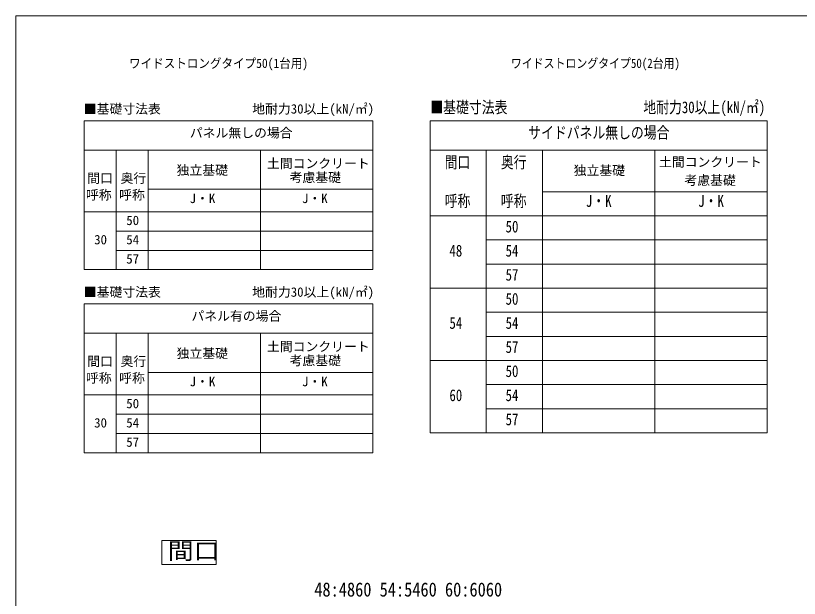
# Model space of a CAD drawing. Units: millimetres, scale not verified. Extents: x -11243 to 11243, y -7760 to 7760.
# Drawn here: x -11243 to -1477, y 506 to 7760 of the extents above; entities that cross this region are included whole.
import ezdxf
from ezdxf.enums import TextEntityAlignment as Align

# ---------------------------------------------------------------- set-up
doc = ezdxf.new("R2010")
doc.units = ezdxf.units.MM
doc.header["$LTSCALE"] = 40
for name, color, linetype, lineweight in [('0-6_OTH_LINE', 7, 'Continuous', 9), ('0-E_DET2', 7, 'Continuous', 18), ('F-0_240', 7, 'Continuous', 9)]:
    doc.layers.add(name, color=color, linetype=linetype, lineweight=lineweight)
doc.styles.add('ＭＳ ゴシック', font='')
doc.styles.get('ＭＳ ゴシック').set_extended_font_data('MS Gothic')

msp = doc.modelspace()

# ---------------------------------------------------------------- linework, layer by layer
at = {"layer": '0-6_OTH_LINE', "color": 3}
msp.add_lwpolyline([(-9420.28, 1226.28), (-8743.87, 1226.28), (-8743.87, 926.77), (-9420.28, 926.77)], close=True, dxfattribs=at)
at = {"layer": '0-E_DET2'}
for p, q in [((-10390.63, 6452.18), (-6790.63, 6452.18)), ((-10390.63, 6452.18), (-10390.63, 4597.95)), ((-6078.05, 6452.18), (-1878.05, 6452.18)), ((-6078.05, 6452.18), (-6078.05, 5267.23)), ((-1878.05, 6452.18), (-1878.05, 5267.23)), ((-10390.63, 6087.31), (-6790.63, 6087.31)), ((-9590.63, 6087.31), (-9590.63, 4597.95)), ((-6078.05, 6086.47), (-1878.05, 6086.47)), ((-5378.05, 6086.47), (-5378.05, 5267.23)), ((-4678.05, 6086.47), (-4678.05, 5267.23)), ((-3278.05, 6086.47), (-3278.05, 5267.23)), ((-9590.63, 5598.28), (-6790.63, 5598.28)), ((-4678.05, 5567.23), (-1878.05, 5567.23)), ((-10390.63, 5317.95), (-6790.63, 5317.95)), ((-6078.05, 5267.23), (-1878.05, 5267.23)), ((-5378.05, 5267.23), (-5378.05, 2567.23)), ((-4678.05, 5267.23), (-4678.05, 2567.23)), ((-3278.05, 5267.23), (-3278.05, 2567.23)), ((-3278.05, 5267.23), (-3278.05, 2567.23)), ((-1878.05, 5267.23), (-1878.05, 2567.23)), ((-9990.63, 5077.95), (-6790.63, 5077.95)), ((-5378.05, 4967.23), (-1878.05, 4967.23)), ((-9990.63, 4837.95), (-6790.63, 4837.95)), ((-10390.63, 4597.95), (-6790.63, 4597.95)), ((-5378.05, 4667.23), (-1878.05, 4667.23)), ((-6078.05, 4367.23), (-1878.05, 4367.23)), ((-10390.63, 4171.74), (-6790.63, 4171.74)), ((-10390.63, 4171.74), (-10390.63, 2317.51)), ((-5378.05, 4067.23), (-1878.05, 4067.23)), ((-10390.63, 3806.87), (-6790.63, 3806.87)), ((-9590.63, 3806.87), (-9590.63, 2317.51)), ((-5378.05, 3767.23), (-1878.05, 3767.23)), ((-6078.05, 3467.23), (-1878.05, 3467.23)), ((-9590.63, 3317.85), (-6790.63, 3317.85)), ((-5378.05, 3167.23), (-1878.05, 3167.23)), ((-10390.63, 3037.51), (-6790.63, 3037.51)), ((-5378.05, 2867.23), (-1878.05, 2867.23)), ((-9990.63, 2797.51), (-6790.63, 2797.51)), ((-9990.63, 2557.51), (-6790.63, 2557.51)), ((-10390.63, 2317.51), (-6790.63, 2317.51))]:
    msp.add_line(p, q, dxfattribs=at)
at = {"layer": '0-E_DET2', "lineweight": 9}
for p, q in [((-6790.63, 6452.18), (-6790.63, 4597.95)), ((-9990.63, 6087.31), (-9990.63, 4597.95)), ((-9590.63, 6087.31), (-9590.63, 4597.95)), ((-8190.63, 6087.31), (-8190.63, 4597.95)), ((-6790.63, 4171.74), (-6790.63, 2317.51)), ((-9990.63, 3806.87), (-9990.63, 2317.51)), ((-9590.63, 3806.87), (-9590.63, 2317.51)), ((-8190.63, 3806.87), (-8190.63, 2317.51))]:
    msp.add_line(p, q, dxfattribs=at)
at = {"layer": '0-E_DET2'}
msp.add_lwpolyline([(-6078.05, 5267.23), (-6078.05, 2567.23), (-1878.05, 2567.23)], dxfattribs=at)
at = {"layer": 'F-0_240', "color": 5}
for q in [(-11242.74, -7760), (10677.26, 7760)]:
    msp.add_line((-11242.74, 7760), q, dxfattribs=at)

# ---------------------------------------------------------------- texts
at = {"layer": '0-6_OTH_LINE', "color": 2, "style": 'ＭＳ ゴシック', "width": 1.15}
msp.add_text('間口', height=205.3, dxfattribs=at).set_placement((-9346.79, 930.89), align=Align.BOTTOM_LEFT)
at = {"layer": '0-E_DET2', "style": 'ＭＳ ゴシック'}
for s, p in [('■基礎寸法表', (-10393.75, 6506.02)), ('地耐力30以上(kN/㎡)', (-8294.74, 6506.02)), ('パネル無しの場合', (-9072.13, 6208.02)), ('土間コンクリート', (-8111.46, 5826.75)), ('土間コンクリート', (-3226.03, 5844.45)), ('独立基礎', (-9237.09, 5743.18)), ('独立基礎', (-4289.22, 5740.04)), ('間口', (-10349.67, 5643.4)), ('奥行', (-9935.93, 5643.4)), ('考慮基礎', (-7828.98, 5653.28)), ('考慮基礎', (-2908.65, 5618.14)), ('呼称', (-10366.49, 5435.7)), ('呼称', (-9952.75, 5435.7)), ('J・K', (-9074.85, 5391.55)), ('J・K', (-7674.85, 5391.55)), ('50', (-9864.36, 5117.95)), ('30', (-10264.36, 4877.95)), ('54', (-9864.36, 4877.95)), ('57', (-9864.36, 4637.95)), ('■基礎寸法表', (-10393.75, 4225.58)), ('地耐力30以上(kN/㎡)', (-8294.74, 4225.58)), ('パネル有の場合', (-9052.13, 3927.59)), ('土間コンクリート', (-8111.46, 3546.32)), ('独立基礎', (-9237.09, 3462.75)), ('間口', (-10349.67, 3362.97)), ('奥行', (-9935.93, 3362.97)), ('考慮基礎', (-7828.98, 3372.84)), ('呼称', (-10366.49, 3155.27)), ('呼称', (-9952.75, 3155.27)), ('J・K', (-9074.85, 3111.12)), ('J・K', (-7674.85, 3111.12)), ('50', (-9864.36, 2837.51)), ('30', (-10264.36, 2597.51)), ('54', (-9864.36, 2597.51)), ('57', (-9864.36, 2357.51))]:
    msp.add_text(s, height=117.3, dxfattribs=at).set_placement(p, align=Align.BOTTOM_LEFT)
for s, height, width, p in [('■基礎寸法表', 146.6, 0.8, (-6074.64, 6502.54)), ('地耐力30以上(kN/㎡)', 146.6, 0.8, (-3420.94, 6502.54)), ('サイドパネル無しの場合', 146.6, 0.8, (-4855.2, 6187.45)), ('間口', 146.6, 0.8, (-5896.45, 5817.72)), ('奥行', 146.6, 0.8, (-5196.45, 5817.72)), ('呼称', 146.6, 0.8, (-5896.45, 5335.98)), ('呼称', 146.6, 0.8, (-5196.45, 5335.98)), ('J・K', 146.6, 0.8, (-4137.35, 5335.98)), ('J・K', 146.6, 0.8, (-2737.35, 5335.98)), ('50', 146.6, 0.8, (-5137.45, 5017.23)), ('48', 146.6, 0.8, (-5837.45, 4717.23)), ('54', 146.6, 0.8, (-5137.45, 4717.23)), ('57', 146.6, 0.8, (-5137.45, 4417.23)), ('50', 146.6, 0.8, (-5137.45, 4117.23)), ('54', 146.6, 0.8, (-5837.45, 3817.23)), ('54', 146.6, 0.8, (-5137.45, 3817.23)), ('57', 146.6, 0.8, (-5137.45, 3517.23)), ('50', 146.6, 0.8, (-5137.45, 3217.23)), ('60', 146.6, 0.8, (-5837.45, 2917.23)), ('54', 146.6, 0.8, (-5137.45, 2917.23)), ('57', 146.6, 0.8, (-5137.45, 2617.23)), ('48:4860 54:5460 60:6060', 176, 0.85, (-7521.37, 475.13))]:
    msp.add_text(s, height=height, dxfattribs=dict(at, width=width)).set_placement(p, align=Align.BOTTOM_LEFT)
at = {"layer": 'F-0_240', "style": 'ＭＳ ゴシック'}
for s, width, p in [('ワイドストロングタイプ50(1台用)', 0.9, (-9829.75, 7073.52)), ('ワイドストロングタイプ50(2台用)', 0.85, (-5071.73, 7073.52))]:
    msp.add_text(s, height=117.3, dxfattribs=dict(at, width=width)).set_placement(p, align=Align.BOTTOM_LEFT)

doc.saveas('drawing.dxf')
